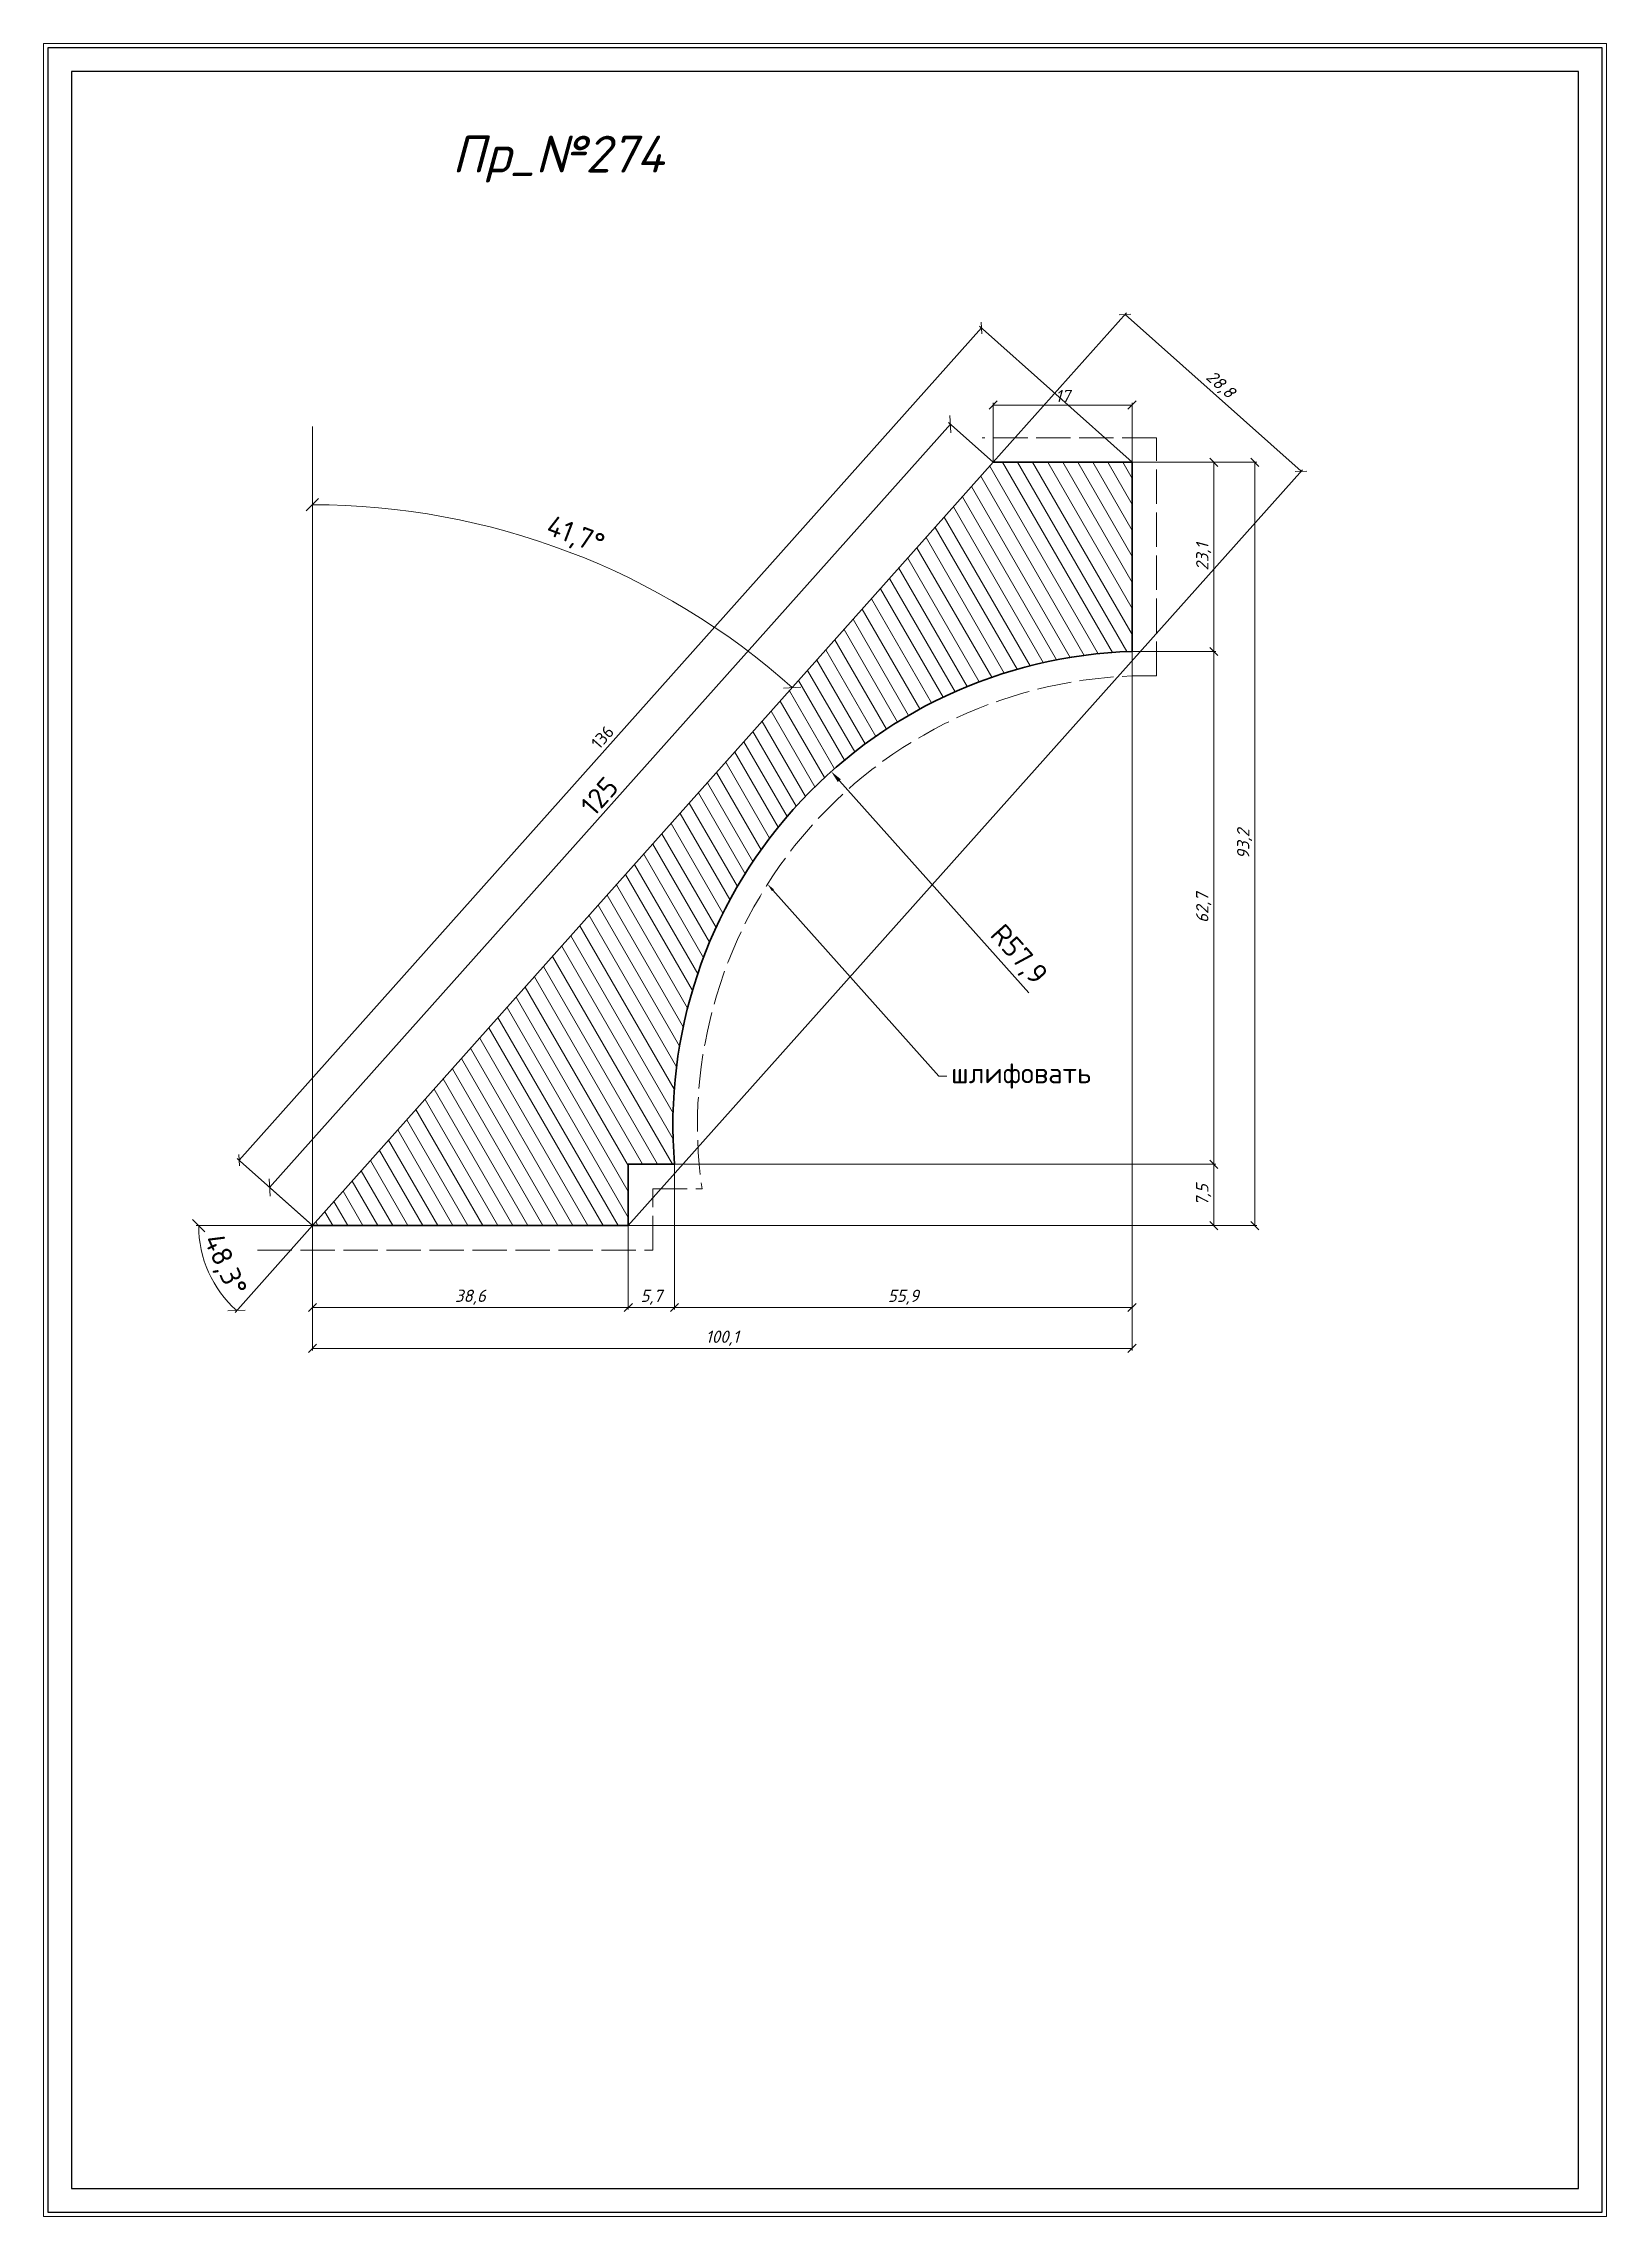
# Model space of a CAD drawing. Header units: millimetres. Extents: x 867 to 1058, y -3457 to -3192.
import ezdxf
from ezdxf import colors
from ezdxf.entities.mleader import LeaderData, LeaderLine
from ezdxf.math import Vec2, Vec3

# ---------------------------------------------------------------- set-up
doc = ezdxf.new("R2010")
doc.units = ezdxf.units.MM
doc.linetypes.add('ACAD_ISO02W100', pattern=[15, 12, -3])
doc.layers.get('0').update_dxf_attribs({"lineweight": 13})
for name, color, linetype, lineweight in [('Пр_№274', 1, 'Continuous', 35), ('служебный слой ЛИНИИ ПУНКТИРНЫЕ', 7, 'ACAD_ISO02W100', 13), ('служебный слой НАДПИСИ', 7, 'Continuous', 13), ('служебный слой РАЗМЕРЫ', 7, 'Continuous', 9), ('служебный слой ШТАМП', 7, 'Continuous', 30), ('служебный слой ШТРИХОВКА', 7, 'Continuous', 5)]:
    doc.layers.add(name, color=color, linetype=linetype, lineweight=lineweight)
doc.styles.add('ЕСКД', font='isocpeur.ttf', dxfattribs={"oblique": 15})
doc.styles.add('ЕСКД профили размеры', font='isocpeur.ttf')
doc.styles.add('ЕСКД профили текст', font='isocpeur.ttf')
doc.dimstyles.new('ЕСКД', dxfattribs={"dimtxt": 3.5, "dimasz": 2.5, "dimexe": 0.25, "dimexo": 0, "dimgap": 0.35, "dimtad": 1, "dimdec": 1, "dimzin": 9, "dimtxsty": 'ЕСКД', "dimblk": 'OBLIQUE', "dimcen": 0, "dimclrd": 256, "dimclre": 256, "dimclrt": 256, "dimadec": 1, "dimazin": 0, "dimtfac": 1, "dimtdec": 1, "dimtmove": 0, "dimatfit": 3, "dimldrblk": 'DOTSMALL', "dimfxl": 1, "dimlwd": -1, "dimlwe": -1, "dimarcsym": 0})
doc.dimstyles.new('ЕСКД профили', dxfattribs={"dimtxt": 1.5, "dimasz": 1, "dimexe": 0.3, "dimexo": 0, "dimgap": 0.35, "dimtad": 1, "dimdec": 1, "dimzin": 9, "dimtxsty": 'ЕСКД профили размеры', "dimblk": 'OBLIQUE', "dimcen": 0, "dimclrd": 256, "dimclre": 256, "dimclrt": 256, "dimadec": 1, "dimazin": 0, "dimtfac": 1, "dimtdec": 1, "dimtmove": 0, "dimatfit": 3, "dimldrblk": 'DOTSMALL', "dimfxl": 1, "dimlwd": -1, "dimlwe": -1, "dimarcsym": 0})
doc.dimstyles.new('ЕСКД профили$4', dxfattribs={"dimtxt": 1.5, "dimasz": 1, "dimexe": 0.3, "dimexo": 0, "dimgap": 0.35, "dimtad": 1, "dimtoh": 1, "dimdec": 1, "dimzin": 9, "dimtxsty": 'ЕСКД профили размеры', "dimblk": 'OBLIQUE', "dimcen": 0, "dimse1": 1, "dimclrd": 256, "dimclre": 256, "dimclrt": 256, "dimadec": 1, "dimazin": 0, "dimtfac": 1, "dimtdec": 1, "dimtofl": 0, "dimtmove": 0, "dimatfit": 3, "dimldrblk": 'DOTSMALL', "dimfxl": 1, "dimlwd": -1, "dimlwe": -1, "dimarcsym": 2})

# ---------------------------------------------------------------- blocks, each defined once
blk = doc.blocks.new('_OBLIQUE')
at = {"color": 0, "linetype": 'ByBlock'}
blk.add_line((-0.5, -0.5), (0.5, 0.5), dxfattribs=at)
blk = doc.blocks.new('*D17')
at = {"layer": 'Defpoints', "color": 0, "transparency": 16777216}
for p in [(999.87, -3242.76), (890.78, -3328), (899.75, -3336, -6217.22)]:
    blk.add_point(p, dxfattribs=at)
at = {"layer": 'служебный слой РАЗМЕРЫ', "transparency": 16777216}
for p, q in [((981.46, -3226.34), (890.78, -3328)), ((999.87, -3242.76), (981.24, -3226.14)), ((899.75, -3336), (890.56, -3327.8))]:
    blk.add_line(p, q, dxfattribs=at)
for p, rotation in [((981.46, -3226.34), 48.26809538200324), ((890.78, -3328), 228.2680953820033)]:
    blk.add_blockref('_OBLIQUE', p, dxfattribs=dict(at, rotation=rotation))
at = {"layer": 'служебный слой РАЗМЕРЫ', "transparency": 16777216, "insert": (935.19, -3276.34), "char_height": 1.5, "attachment_point": 5, "rotation": 48.2681, "style": 'ЕСКД профили размеры'}
blk.add_mtext('136', dxfattribs=at)
blk = doc.blocks.new('_DotSmall')
at = {"color": 0, "linetype": 'ByBlock', "lineweight": -3, "const_width": 0.5}
blk.add_lwpolyline([(-0.0625, 0, 1), (0.0625, 0, 1)], format="xyb", close=True, dxfattribs=at)
blk = doc.blocks.new('*D16')
at = {"layer": 'Defpoints', "color": 0, "transparency": 16777216}
for p in [(999.87, -3242.76), (1014.87, -3242.76), (938.33, -3336)]:
    blk.add_point(p, dxfattribs=at)
at = {"layer": 'служебный слой РАЗМЕРЫ', "transparency": 16777216}
for p, q in [((999.87, -3242.76), (1015.12, -3242.76)), ((1014.87, -3336), (1014.87, -3242.76)), ((938.33, -3336), (1015.12, -3336))]:
    blk.add_line(p, q, dxfattribs=at)
for p, rotation in [((1014.87, -3242.76), 90), ((1014.87, -3336), 270)]:
    blk.add_blockref('_OBLIQUE', p, dxfattribs=dict(at, rotation=rotation))
at = {"layer": 'служебный слой РАЗМЕРЫ', "transparency": 16777216, "insert": (1013.62, -3289.38), "char_height": 1.5, "attachment_point": 5, "rotation": 90, "style": 'ЕСКД'}
blk.add_mtext('93,2', dxfattribs=at)
blk = doc.blocks.new('*D11')
at = {"layer": 'Defpoints', "color": 0, "transparency": 16777216}
for p in [(982.91, -3242.76, -6217.22), (899.75, -3336, -6217.22), (899.75, -3336, -6217.22), (938.33, -3336, -6217.22), (886.39, -3339.85)]:
    blk.add_point(p, dxfattribs=at)
at = {"layer": 'служебный слой РАЗМЕРЫ', "transparency": 16777216}
for q in [(885.54, -3336), (890.29, -3346.6)]:
    blk.add_line((899.75, -3336), q, dxfattribs=at)
blk.add_arc((899.75, -3336), 13.9, 180, 228.2681, dxfattribs=at)
at = {"layer": 'служебный слой РАЗМЕРЫ', "transparency": 16777216, "xscale": 1.5, "yscale": 1.5, "zscale": 1.5}
for p, rotation in [((885.84, -3336), 89.9999999999974), ((890.49, -3346.37), 318.2680953820031)]:
    blk.add_blockref('_OBLIQUE', p, dxfattribs=dict(at, rotation=rotation))
at = {"layer": 'служебный слой РАЗМЕРЫ', "transparency": 16777216, "insert": (888.88, -3340.86), "char_height": 2.5, "attachment_point": 5, "rotation": 294.134, "style": 'ЕСКД профили размеры'}
blk.add_mtext('48,3°', dxfattribs=at)
blk = doc.blocks.new('*D15')
at = {"layer": 'Defpoints', "color": 0, "transparency": 16777216}
for p in [(899.75, -3238.37), (982.91, -3242.76, -6217.22), (940.84, -3258.12), (899.75, -3336), (899.75, -3336, -6217.22)]:
    blk.add_point(p, dxfattribs=at)
at = {"layer": 'служебный слой РАЗМЕРЫ', "transparency": 16777216}
blk.add_arc((899.75, -3336), 88.06, 48.2681, 90, dxfattribs=at)
at = {"layer": 'служебный слой РАЗМЕРЫ', "transparency": 16777216, "xscale": 1.5, "yscale": 1.5, "zscale": 1.5}
for p, rotation in [((899.75, -3247.94), 180), ((958.36, -3270.28), 318.2680953820033)]:
    blk.add_blockref('_OBLIQUE', p, dxfattribs=dict(at, rotation=rotation))
at = {"layer": 'служебный слой РАЗМЕРЫ', "transparency": 16777216, "insert": (931.82, -3251.84), "char_height": 2.5, "attachment_point": 5, "rotation": 339.134, "style": 'ЕСКД профили размеры'}
blk.add_mtext('41,7°', dxfattribs=at)
blk = doc.blocks.new('*D10')
at = {"layer": 'Defpoints', "color": 0, "transparency": 16777216}
for p in [(982.91, -3242.76, -6217.22), (1020.51, -3243.86), (938.33, -3336, -6217.22)]:
    blk.add_point(p, dxfattribs=at)
at = {"layer": 'служебный слой РАЗМЕРЫ', "transparency": 16777216}
for p, q in [((982.91, -3242.76), (999.19, -3224.51)), ((999.02, -3224.69), (1020.51, -3243.86)), ((938.33, -3336), (1020.68, -3243.67))]:
    blk.add_line(p, q, dxfattribs=at)
for p, rotation in [((999.02, -3224.69), 138.2680953820004), ((1020.51, -3243.86), 318.2680953820004)]:
    blk.add_blockref('_OBLIQUE', p, dxfattribs=dict(at, rotation=rotation))
at = {"layer": 'служебный слой РАЗМЕРЫ', "transparency": 16777216, "insert": (1010.6, -3233.34), "char_height": 1.5, "attachment_point": 5, "rotation": 318.2681, "style": 'ЕСКД'}
blk.add_mtext('28,8', dxfattribs=at)
blk = doc.blocks.new('*D9')
at = {"layer": 'Defpoints', "color": 0, "transparency": 16777216}
for p in [(982.91, -3242.76, -6217.22), (894.52, -3331.34), (899.75, -3336, -6217.22)]:
    blk.add_point(p, dxfattribs=at)
at = {"layer": 'служебный слой РАЗМЕРЫ', "transparency": 16777216}
for p, q in [((977.69, -3238.1), (894.52, -3331.34)), ((982.91, -3242.76), (977.46, -3237.9)), ((899.75, -3336), (894.3, -3331.14))]:
    blk.add_line(p, q, dxfattribs=at)
at = {"layer": 'служебный слой РАЗМЕРЫ', "transparency": 16777216, "xscale": 1.5, "yscale": 1.5, "zscale": 1.5}
for p, rotation in [((977.69, -3238.1), 48.26809538200324), ((894.52, -3331.34), 228.2680953820033)]:
    blk.add_blockref('_OBLIQUE', p, dxfattribs=dict(at, rotation=rotation))
at = {"layer": 'служебный слой РАЗМЕРЫ', "transparency": 16777216, "insert": (934.8, -3283.55), "char_height": 2.5, "attachment_point": 5, "rotation": 48.2681, "style": 'ЕСКД профили размеры'}
blk.add_mtext('125', dxfattribs=at)
blk = doc.blocks.new('*D8')
at = {"layer": 'Defpoints', "color": 0, "transparency": 16777216}
for p in [(982.91, -3235.76), (982.91, -3242.76, -6217.22), (999.87, -3242.76)]:
    blk.add_point(p, dxfattribs=at)
at = {"layer": 'служебный слой РАЗМЕРЫ', "transparency": 16777216}
for p, q in [((982.91, -3242.76), (982.91, -3235.51)), ((999.87, -3235.76), (982.91, -3235.76)), ((999.87, -3242.76), (999.87, -3235.51))]:
    blk.add_line(p, q, dxfattribs=at)
at = {"layer": 'служебный слой РАЗМЕРЫ', "transparency": 16777216, "rotation": 180}
blk.add_blockref('_OBLIQUE', (982.91, -3235.76), dxfattribs=at)
at = {"layer": 'служебный слой РАЗМЕРЫ', "transparency": 16777216}
blk.add_blockref('_OBLIQUE', (999.87, -3235.76), dxfattribs=at)
at = {"layer": 'служебный слой РАЗМЕРЫ', "transparency": 16777216, "insert": (991.39, -3234.66), "char_height": 1.5, "attachment_point": 5, "style": 'ЕСКД'}
blk.add_mtext('17', dxfattribs=at)
blk = doc.blocks.new('*D7')
at = {"layer": 'Defpoints', "color": 0, "transparency": 16777216}
for p in [(963.12, -3280.53, -6217.22), (1001.67, -3323.72, -6217.22)]:
    blk.add_point(p, dxfattribs=at)
at = {"layer": 'служебный слой РАЗМЕРЫ', "transparency": 16777216}
blk.add_line((987.26, -3307.58), (964.12, -3281.65), dxfattribs=at)
blk.add_solid([(964.3, -3281.48), (963.93, -3281.82), (963.12, -3280.53)], dxfattribs=at)
at = {"layer": 'служебный слой РАЗМЕРЫ', "lineweight": 5, "transparency": 16777216, "insert": (985.88, -3303.03), "char_height": 2.5, "attachment_point": 5, "rotation": 311.7553, "style": 'ЕСКД профили размеры'}
blk.add_mtext('R57,9', dxfattribs=at)
blk = doc.blocks.new('*D6')
at = {"layer": 'Defpoints', "color": 0, "transparency": 16777216}
for p in [(999.87, -3265.86, -6217.22), (899.75, -3336), (899.75, -3351)]:
    blk.add_point(p, dxfattribs=at)
at = {"layer": 'служебный слой РАЗМЕРЫ', "transparency": 16777216}
for p, q in [((999.87, -3265.86), (999.87, -3351.25)), ((899.75, -3336), (899.75, -3351.25)), ((999.87, -3351), (899.75, -3351))]:
    blk.add_line(p, q, dxfattribs=at)
at = {"layer": 'служебный слой РАЗМЕРЫ', "transparency": 16777216, "rotation": 180}
blk.add_blockref('_OBLIQUE', (899.75, -3351), dxfattribs=at)
at = {"layer": 'служебный слой РАЗМЕРЫ', "transparency": 16777216}
blk.add_blockref('_OBLIQUE', (999.87, -3351), dxfattribs=at)
at = {"layer": 'служебный слой РАЗМЕРЫ', "transparency": 16777216, "insert": (949.81, -3349.75), "char_height": 1.5, "attachment_point": 5, "style": 'ЕСКД'}
blk.add_mtext('100,1', dxfattribs=at)
blk = doc.blocks.new('*D5')
at = {"layer": 'Defpoints', "color": 0, "transparency": 16777216}
for p in [(899.75, -3336, -6217.22), (938.33, -3336), (899.75, -3346)]:
    blk.add_point(p, dxfattribs=at)
at = {"layer": 'служебный слой РАЗМЕРЫ', "transparency": 16777216}
for p, q in [((899.75, -3336), (899.75, -3346.25)), ((938.33, -3336), (938.33, -3346.25)), ((938.33, -3346), (899.75, -3346))]:
    blk.add_line(p, q, dxfattribs=at)
at = {"layer": 'служебный слой РАЗМЕРЫ', "transparency": 16777216, "rotation": 180}
blk.add_blockref('_OBLIQUE', (899.75, -3346), dxfattribs=at)
at = {"layer": 'служебный слой РАЗМЕРЫ', "transparency": 16777216}
blk.add_blockref('_OBLIQUE', (938.33, -3346), dxfattribs=at)
at = {"layer": 'служебный слой РАЗМЕРЫ', "transparency": 16777216, "insert": (919.04, -3344.75), "char_height": 1.5, "attachment_point": 5, "style": 'ЕСКД'}
blk.add_mtext('38,6', dxfattribs=at)
blk = doc.blocks.new('*D4')
at = {"layer": 'Defpoints', "color": 0, "transparency": 16777216}
for p in [(943.98, -3328.51), (938.33, -3336), (938.33, -3346)]:
    blk.add_point(p, dxfattribs=at)
at = {"layer": 'служебный слой РАЗМЕРЫ', "transparency": 16777216}
for p, q in [((943.98, -3328.51), (943.98, -3346.25)), ((938.33, -3336), (938.33, -3346.25)), ((943.98, -3346), (938.33, -3346))]:
    blk.add_line(p, q, dxfattribs=at)
at = {"layer": 'служебный слой РАЗМЕРЫ', "transparency": 16777216, "rotation": 180}
blk.add_blockref('_OBLIQUE', (938.33, -3346), dxfattribs=at)
at = {"layer": 'служебный слой РАЗМЕРЫ', "transparency": 16777216}
blk.add_blockref('_OBLIQUE', (943.98, -3346), dxfattribs=at)
at = {"layer": 'служебный слой РАЗМЕРЫ', "transparency": 16777216, "insert": (941.15, -3344.75), "char_height": 1.5, "attachment_point": 5, "style": 'ЕСКД'}
blk.add_mtext('5,7', dxfattribs=at)
blk = doc.blocks.new('*D3')
at = {"layer": 'Defpoints', "color": 0, "transparency": 16777216}
for p in [(999.87, -3265.86, -6217.22), (943.98, -3328.51), (943.98, -3346)]:
    blk.add_point(p, dxfattribs=at)
at = {"layer": 'служебный слой РАЗМЕРЫ', "transparency": 16777216}
for p, q in [((999.87, -3265.86), (999.87, -3346.25)), ((943.98, -3328.51), (943.98, -3346.25)), ((999.87, -3346), (943.98, -3346))]:
    blk.add_line(p, q, dxfattribs=at)
at = {"layer": 'служебный слой РАЗМЕРЫ', "transparency": 16777216, "rotation": 180}
blk.add_blockref('_OBLIQUE', (943.98, -3346), dxfattribs=at)
at = {"layer": 'служебный слой РАЗМЕРЫ', "transparency": 16777216}
blk.add_blockref('_OBLIQUE', (999.87, -3346), dxfattribs=at)
at = {"layer": 'служебный слой РАЗМЕРЫ', "transparency": 16777216, "insert": (971.93, -3344.75), "char_height": 1.5, "attachment_point": 5, "style": 'ЕСКД'}
blk.add_mtext('55,9', dxfattribs=at)
blk = doc.blocks.new('*D14')
at = {"layer": 'Defpoints', "color": 0, "transparency": 16777216}
for p in [(943.98, -3328.51, -6217.22), (938.33, -3336, -6217.22), (1009.87, -3336)]:
    blk.add_point(p, dxfattribs=at)
at = {"layer": 'служебный слой РАЗМЕРЫ', "transparency": 16777216}
for p, q in [((943.98, -3328.51), (1010.12, -3328.51)), ((1009.87, -3328.51), (1009.87, -3336)), ((938.33, -3336), (1010.12, -3336))]:
    blk.add_line(p, q, dxfattribs=at)
for p, rotation in [((1009.87, -3328.51), 90), ((1009.87, -3336), 270)]:
    blk.add_blockref('_OBLIQUE', p, dxfattribs=dict(at, rotation=rotation))
at = {"layer": 'служебный слой РАЗМЕРЫ', "transparency": 16777216, "insert": (1008.62, -3332.26), "char_height": 1.5, "attachment_point": 5, "rotation": 90, "style": 'ЕСКД'}
blk.add_mtext('7,5', dxfattribs=at)
blk = doc.blocks.new('*D13')
at = {"layer": 'Defpoints', "color": 0, "transparency": 16777216}
for p in [(999.87, -3265.86, -6217.22), (943.98, -3328.51, -6217.22), (1009.87, -3328.51)]:
    blk.add_point(p, dxfattribs=at)
at = {"layer": 'служебный слой РАЗМЕРЫ', "transparency": 16777216}
for p, q in [((999.87, -3265.86), (1010.12, -3265.86)), ((1009.87, -3265.86), (1009.87, -3328.51)), ((943.98, -3328.51), (1010.12, -3328.51))]:
    blk.add_line(p, q, dxfattribs=at)
for p, rotation in [((1009.87, -3265.86), 90), ((1009.87, -3328.51), 270)]:
    blk.add_blockref('_OBLIQUE', p, dxfattribs=dict(at, rotation=rotation))
at = {"layer": 'служебный слой РАЗМЕРЫ', "transparency": 16777216, "insert": (1008.62, -3297.19), "char_height": 1.5, "attachment_point": 5, "rotation": 90, "style": 'ЕСКД'}
blk.add_mtext('62,7', dxfattribs=at)
blk = doc.blocks.new('*D12')
at = {"layer": 'Defpoints', "color": 0, "transparency": 16777216}
for p in [(999.87, -3242.76, -6217.22), (999.87, -3265.86, -6217.22), (1009.87, -3265.86)]:
    blk.add_point(p, dxfattribs=at)
at = {"layer": 'служебный слой РАЗМЕРЫ', "transparency": 16777216}
for p, q in [((999.87, -3242.76), (1010.12, -3242.76)), ((1009.87, -3242.76), (1009.87, -3265.86)), ((999.87, -3265.86), (1010.12, -3265.86))]:
    blk.add_line(p, q, dxfattribs=at)
for p, rotation in [((1009.87, -3242.76), 90), ((1009.87, -3265.86), 270)]:
    blk.add_blockref('_OBLIQUE', p, dxfattribs=dict(at, rotation=rotation))
at = {"layer": 'служебный слой РАЗМЕРЫ', "transparency": 16777216, "insert": (1008.62, -3254.31), "char_height": 1.5, "attachment_point": 5, "rotation": 90, "style": 'ЕСКД'}
blk.add_mtext('23,1', dxfattribs=at)

msp = doc.modelspace()

# ---------------------------------------------------------------- hatches: boundary and pattern name
at = {"layer": 'служебный слой ШТРИХОВКА'}
h = msp.add_hatch(dxfattribs=at)
h.set_pattern_fill('ANSI31', color=256, scale=0.5, angle=75, style=0)
h.set_pattern_definition([(120, (14.6772, -20.6866), (-1.3748153, -0.79375), [])])
h.paths.add_polyline_path([(899.75, -3336), (938.33, -3336), (938.33, -3328.51), (943.98, -3328.51, -0.429503), (999.87, -3265.86), (999.87, -3242.76), (982.91, -3242.76)])

# ---------------------------------------------------------------- linework, layer by layer
at = {"layer": 'Пр_№274', "elevation": -6217.22}
msp.add_lwpolyline([(999.87, -3242.76), (982.91, -3242.76), (899.75, -3336), (938.33, -3336), (938.33, -3328.51), (943.98, -3328.51, -0.429503), (999.87, -3265.86)], format="xyb", close=True, dxfattribs=at)
at = {"layer": 'служебный слой ЛИНИИ ПУНКТИРНЫЕ', "ltscale": 0.35, "elevation": -6217.22}
msp.add_lwpolyline([(893.05, -3339), (941.33, -3339), (941.33, -3331.51), (947.34, -3331.51, -0.463246), (1002.87, -3268.84), (1002.87, -3239.76), (981.57, -3239.76)], format="xyb", dxfattribs=at)
at = {"layer": 'служебный слой РАЗМЕРЫ'}
msp.add_line((899.75, -3336), (899.75, -3238.37), dxfattribs=at)
at = {"layer": 'служебный слой ШТАМП', "color": 6, "lineweight": 5, "ltscale": 100}
msp.add_lwpolyline([(1057.83, -3191.59), (866.89, -3191.59), (866.89, -3457.05), (1057.83, -3457.05)], close=True, dxfattribs=at)
at = {"layer": 'служебный слой ШТАМП', "ltscale": 100}
for points in [[(1057.29, -3192.14), (867.44, -3192.14), (867.44, -3456.5), (1057.29, -3456.5)], [(1054.41, -3195.02), (870.32, -3195.02), (870.32, -3453.62), (1054.41, -3453.62)]]:
    msp.add_lwpolyline(points, close=True, dxfattribs=at)

# ---------------------------------------------------------------- texts
at = {"layer": 'служебный слой НАДПИСИ', "style": 'ЕСКД', "oblique": 15}
msp.add_text('Пр_№274', height=4.5, dxfattribs=at).set_placement((916.8, -3207.36))

# ---------------------------------------------------------------- dimensions: what is measured, and where the dimension line sits
at = {"layer": 'служебный слой РАЗМЕРЫ'}
for base, p1, p2, angle, dimstyle, override, picture, middle in [((1020.51, -3243.86), (982.91, -3242.76, -6217.22), (938.33, -3336, -6217.22), 138.2681, 'ЕСКД', {"dimtxt": 1.5, "dimasz": 1}, '*D10', (1010.6, -3233.34)), ((890.78, -3328), (999.87, -3242.76), (899.75, -3336, -6217.22), 48.2681, 'ЕСКД профили', {"dimtxt": 1.5, "dimasz": 1, "dimgap": 0.5, "dimdec": 0, "dimtmove": 1}, '*D17', (935.19, -3276.34)), ((1014.87, -3242.76), (938.33, -3336), (999.87, -3242.76), 90, 'ЕСКД', {"dimtxt": 1.5, "dimasz": 1}, '*D16', (1013.62, -3289.38)), ((1009.87, -3265.86), (999.87, -3242.76, -6217.22), (999.87, -3265.86, -6217.22), 90, 'ЕСКД', {"dimtxt": 1.5, "dimasz": 1}, '*D12', (1008.62, -3254.31)), ((1009.8696, -3328.514), (999.8696, -3265.8571, -6217.217), (943.9817, -3328.514, -6217.217), 90, 'ЕСКД', {"dimtxt": 1.5, "dimasz": 1}, '*D13', (1008.6196, -3297.1855)), ((1009.87, -3336), (943.98, -3328.51, -6217.22), (938.33, -3336, -6217.22), 90, 'ЕСКД', {"dimtxt": 1.5, "dimasz": 1}, '*D14', (1008.62, -3332.26))]:
    dim = msp.add_linear_dim(base=base, p1=p1, p2=p2, angle=angle, dimstyle=dimstyle, override=override, dxfattribs=at)
    dim.commit()
    dim.dimension.update_dxf_attribs({"geometry": picture, "text_midpoint": middle})
for base, p1, p2, picture, middle in [((982.91, -3235.76), (999.87, -3242.76), (982.91, -3242.76, -6217.22), '*D8', (991.39, -3234.66)), ((899.75, -3351), (999.87, -3265.86, -6217.22), (899.75, -3336), '*D6', (949.81, -3349.75)), ((943.98, -3346), (999.87, -3265.86, -6217.22), (943.98, -3328.51), '*D3', (971.93, -3344.75)), ((938.3256, -3345.9969), (943.9817, -3328.514), (938.3256, -3335.9969), '*D4', (941.1536, -3344.7469)), ((899.75, -3346), (938.33, -3336), (899.75, -3336, -6217.22), '*D5', (919.04, -3344.75))]:
    dim = msp.add_linear_dim(base=base, p1=p1, p2=p2, dimstyle='ЕСКД', override={"dimtxt": 1.5, "dimasz": 1}, dxfattribs=at)
    dim.commit()
    dim.dimension.update_dxf_attribs({"geometry": picture, "text_midpoint": middle})
dim = msp.add_aligned_dim(p1=(982.91, -3242.76, -6217.22), p2=(899.75, -3336, -6217.22), distance=-7, dimstyle='ЕСКД профили', override={"dimtxt": 2.5, "dimasz": 1.5, "dimgap": 0.5, "dimdec": 0}, dxfattribs=at)
dim.commit()
dim.dimension.update_dxf_attribs({"geometry": '*D9', "text_midpoint": (934.8, -3283.55)})
for base, line2, picture, middle in [((940.84, -3258.12), ((899.75, -3336), (899.75, -3238.37)), '*D15', (931.82, -3251.84)), ((886.39, -3339.85), ((899.75, -3336, -6217.22), (938.33, -3336, -6217.22)), '*D11', (888.88, -3340.86))]:
    dim = msp.add_angular_dim_2l(base=base, line1=((982.91, -3242.76, -6217.22), (899.75, -3336, -6217.22)), line2=line2, dimstyle='ЕСКД профили', override={"dimtxt": 2.5, "dimasz": 1.5, "dimgap": 0.5}, dxfattribs=at)
    dim.commit()
    dim.dimension.update_dxf_attribs({"geometry": picture, "text_midpoint": middle})
at = {"layer": 'служебный слой РАЗМЕРЫ', "lineweight": 5}
dim = msp.add_radius_dim(center=(1001.67, -3323.72, -6217.22), mpoint=(963.12, -3280.53, -6217.22), dimstyle='ЕСКД профили$4', override={"dimtxt": 2.5, "dimasz": 1.5, "dimgap": 0.5, "dimsah": 1}, dxfattribs=at)
dim.commit()
dim.dimension.update_dxf_attribs({"geometry": '*D7', "text_midpoint": (984.39, -3304.36), "dimtype": 132})

# ---------------------------------------------------------------- leaders
at = {"layer": 'служебный слой РАЗМЕРЫ'}
ml = msp.add_multileader_mtext('Standard', dxfattribs=at)
ml.set_content('\\A1;шлифовать', color=256, style='ЕСКД профили текст')
ml.set_leader_properties(color=256, linetype='ByLayer', lineweight=-1)
ml.build(insert=Vec2(0, 0))
ml.multileader.update_dxf_attribs({"dogleg_length": 1, "arrow_head_size": 1})
ctx = ml.context
ctx.base_point, ctx.char_height, ctx.arrow_head_size, ctx.landing_gap_size, ctx.plane_origin = Vec3(977.26, -3317.73), 2.5, 1, 0.5, Vec3(899.84, -3215.5)
notes = []
notes.append((ctx, [(1, (1, 1, 0), (976.26, -3317.73), (1, 0), 1, [(0, [(955.34, -3294.29)], 0, [])])]))
ctx.mtext.insert, ctx.mtext.flow_direction = Vec3(977.76, -3316.11), 5
for ctx, leaders in notes:
    for number, flags, end, landing, length, lines in leaders:
        leader = LeaderData()
        leader.index, (leader.has_last_leader_line, leader.has_dogleg_vector, leader.attachment_direction) = number, flags
        leader.last_leader_point, leader.dogleg_vector, leader.dogleg_length = Vec3(end), Vec3(landing), length
        for number, points, colour, breaks in lines:
            line = LeaderLine()
            line.index, line.vertices, line.color, line.breaks = number, Vec3.list(points), colors.encode_raw_color(colour), breaks
            leader.lines.append(line)
        ctx.leaders.append(leader)

doc.saveas('drawing.dxf')
